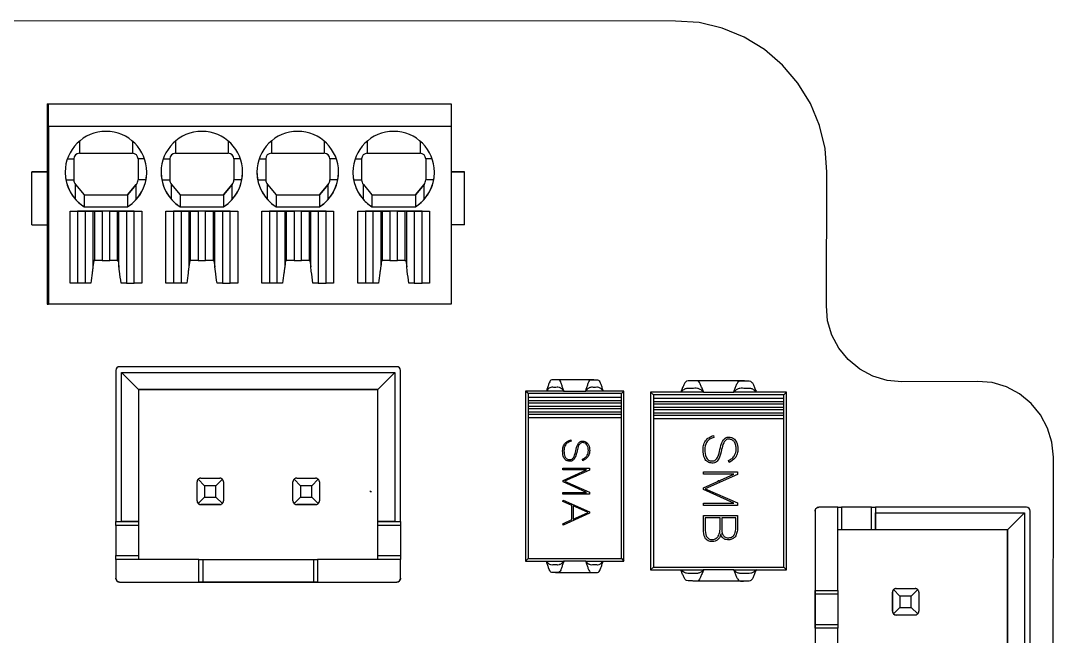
# Model space of a CAD drawing. Header units: millimetres. Extents: x 0 to 841, y 0 to 2287.
# Drawn here: x 331.6 to 386.3, y 329.7 to 362.3 of the extents above; entities that cross this region are included whole.
import ezdxf

# ---------------------------------------------------------------- set-up
doc = ezdxf.new("R2010")
doc.units = ezdxf.units.MM
doc.header["$PDSIZE"] = -1

msp = doc.modelspace()

# ---------------------------------------------------------------- linework, layer by layer
at = {"color": 7, "linetype": 'Continuous', "lineweight": 25}
for p, q in [((366.296, 362.29), (325.716, 362.314)), ((367.551, 362.216), (366.296, 362.29)), ((368.776, 361.922), (367.551, 362.216)), ((369.939, 361.44), (368.776, 361.922)), ((371.013, 360.782), (369.939, 361.44)), ((371.97, 359.964), (371.013, 360.782)), ((372.788, 359.007), (371.97, 359.964)), ((373.446, 357.933), (372.788, 359.007)), ((333.014, 357.91), (333.096, 357.91)), ((333.014, 357.91), (333.014, 354.31)), ((333.014, 357.91), (333.096, 357.91)), ((333.014, 357.91), (333.014, 357.91)), ((333.096, 356.71), (333.096, 357.91)), ((333.096, 357.91), (354.416, 357.91)), ((333.096, 357.91), (354.416, 357.91)), ((354.416, 357.91), (354.416, 356.71)), ((373.928, 356.769), (373.446, 357.933)), ((354.416, 356.71), (333.096, 356.71)), ((333.096, 356.71), (333.096, 347.31)), ((354.416, 356.71), (354.416, 347.31)), ((374.222, 355.545), (373.928, 356.769)), ((334.736, 355.942), (334.736, 355.297)), ((337.536, 355.942), (337.536, 355.297)), ((339.816, 355.942), (339.816, 355.297)), ((342.616, 355.942), (342.616, 355.297)), ((344.896, 355.942), (344.896, 355.297)), ((347.696, 355.942), (347.696, 355.297)), ((349.976, 355.942), (349.976, 355.297)), ((352.776, 355.942), (352.776, 355.297)), ((374.321, 354.29), (374.222, 355.545)), ((334.092, 354.997), (334.436, 354.997)), ((334.436, 354.997), (334.436, 353.898)), ((334.736, 355.297), (337.536, 355.297)), ((338.179, 354.997), (337.836, 354.997)), ((337.836, 354.997), (337.836, 353.898)), ((339.172, 354.997), (339.516, 354.997)), ((339.516, 354.997), (339.516, 353.898)), ((339.816, 355.297), (342.616, 355.297)), ((343.259, 354.997), (342.916, 354.997)), ((342.916, 354.997), (342.916, 353.898)), ((344.252, 354.997), (344.596, 354.997)), ((344.596, 354.997), (344.596, 353.898)), ((344.896, 355.297), (347.696, 355.297)), ((348.339, 354.997), (347.996, 354.997)), ((347.996, 354.997), (347.996, 353.898)), ((349.332, 354.997), (349.676, 354.997)), ((349.676, 354.997), (349.676, 353.898)), ((349.976, 355.297), (352.776, 355.297)), ((353.419, 354.997), (353.076, 354.997)), ((353.076, 354.997), (353.076, 353.898)), ((332.214, 351.51), (332.214, 354.31)), ((332.214, 354.31), (333.014, 354.31)), ((332.214, 354.31), (332.214, 354.31)), ((333.014, 354.31), (332.214, 354.31)), ((333.014, 354.31), (333.014, 351.51)), ((334.013, 353.898), (334.436, 353.898)), ((338.259, 353.898), (337.836, 353.898)), ((339.093, 353.898), (339.516, 353.898)), ((343.339, 353.898), (342.916, 353.898)), ((344.173, 353.898), (344.596, 353.898)), ((348.419, 353.898), (347.996, 353.898)), ((349.253, 353.898), (349.676, 353.898)), ((353.499, 353.898), (353.076, 353.898)), ((355.134, 354.31), (354.416, 354.31)), ((354.416, 354.31), (355.134, 354.31)), ((355.134, 351.51), (355.134, 354.31)), ((355.134, 354.31), (355.134, 354.31)), ((374.296, 347.218), (374.321, 354.29)), ((334.529, 352.853), (334.529, 353.641)), ((334.529, 353.641), (334.986, 353.097)), ((334.529, 353.641), (334.986, 353.097)), ((337.742, 353.641), (337.286, 353.097)), ((337.286, 353.097), (337.742, 353.641)), ((337.742, 352.853), (337.742, 353.641)), ((339.609, 352.853), (339.609, 353.641)), ((339.609, 353.641), (340.066, 353.097)), ((339.609, 353.641), (340.066, 353.097)), ((342.822, 353.641), (342.366, 353.097)), ((342.366, 353.097), (342.822, 353.641)), ((342.822, 352.853), (342.822, 353.641)), ((344.689, 352.853), (344.689, 353.641)), ((344.689, 353.641), (345.146, 353.097)), ((344.689, 353.641), (345.146, 353.097)), ((347.902, 353.641), (347.446, 353.097)), ((347.446, 353.097), (347.902, 353.641)), ((347.902, 352.853), (347.902, 353.641)), ((349.769, 352.853), (349.769, 353.641)), ((349.769, 353.641), (350.226, 353.097)), ((349.769, 353.641), (350.226, 353.097)), ((352.982, 353.641), (352.526, 353.097)), ((352.526, 353.097), (352.982, 353.641)), ((352.982, 352.853), (352.982, 353.641)), ((334.986, 353.097), (334.986, 353.095)), ((334.986, 353.097), (337.286, 353.097)), ((334.986, 353.097), (337.286, 353.097)), ((334.986, 353.095), (334.986, 353.095)), ((334.986, 353.094), (334.986, 353.095)), ((334.986, 353.095), (337.286, 353.095)), ((334.986, 353.095), (337.286, 353.095)), ((334.986, 353.094), (334.986, 352.469)), ((334.986, 353.094), (337.286, 353.094)), ((337.286, 353.097), (337.286, 353.095)), ((337.286, 353.095), (337.286, 353.095)), ((337.286, 353.094), (337.286, 353.095)), ((337.286, 353.094), (337.286, 352.469)), ((340.066, 353.097), (340.066, 353.095)), ((340.066, 353.097), (342.366, 353.097)), ((340.066, 353.097), (342.366, 353.097)), ((340.066, 353.095), (340.066, 353.095)), ((340.066, 353.094), (340.066, 353.095)), ((340.066, 353.095), (342.366, 353.095)), ((340.066, 353.095), (342.366, 353.095)), ((340.066, 353.094), (340.066, 352.469)), ((340.066, 353.094), (342.366, 353.094)), ((342.366, 353.097), (342.366, 353.095)), ((342.366, 353.095), (342.366, 353.095)), ((342.366, 353.094), (342.366, 353.095)), ((342.366, 353.094), (342.366, 352.469)), ((345.146, 353.097), (345.146, 353.095)), ((345.146, 353.097), (347.446, 353.097)), ((345.146, 353.097), (347.446, 353.097)), ((345.146, 353.095), (345.146, 353.095)), ((345.146, 353.094), (345.146, 353.095)), ((345.146, 353.095), (347.446, 353.095)), ((345.146, 353.095), (347.446, 353.095)), ((345.146, 353.094), (345.146, 352.469)), ((345.146, 353.094), (347.446, 353.094)), ((347.446, 353.097), (347.446, 353.095)), ((347.446, 353.095), (347.446, 353.095)), ((347.446, 353.094), (347.446, 353.095)), ((347.446, 353.094), (347.446, 352.469)), ((350.226, 353.097), (350.226, 353.095)), ((350.226, 353.097), (352.526, 353.097)), ((350.226, 353.097), (352.526, 353.097)), ((350.226, 353.095), (350.226, 353.095)), ((350.226, 353.094), (350.226, 353.095)), ((350.226, 353.094), (350.226, 353.095)), ((350.226, 353.094), (350.226, 352.469)), ((352.526, 353.097), (352.526, 352.469)), ((334.986, 352.469), (337.286, 352.469)), ((334.986, 352.469), (334.986, 352.469)), ((334.986, 352.469), (337.286, 352.469)), ((337.286, 352.469), (337.286, 352.469)), ((340.066, 352.469), (342.366, 352.469)), ((340.066, 352.469), (340.066, 352.469)), ((340.066, 352.469), (342.366, 352.469)), ((342.366, 352.469), (342.366, 352.469)), ((345.146, 352.469), (347.446, 352.469)), ((345.146, 352.469), (345.146, 352.469)), ((345.146, 352.469), (347.446, 352.469)), ((347.446, 352.469), (347.446, 352.469)), ((350.226, 352.469), (352.526, 352.469)), ((350.226, 352.469), (350.226, 352.469)), ((350.226, 352.469), (352.526, 352.469)), ((352.526, 352.469), (352.526, 352.469)), ((334.236, 352.226), (334.636, 352.226)), ((334.236, 352.226), (334.236, 352.226)), ((334.236, 352.226), (335.036, 352.226)), ((334.236, 348.426), (334.236, 352.226)), ((334.636, 352.226), (334.636, 348.426)), ((335.049, 352.226), (334.636, 352.226)), ((335.036, 352.226), (335.036, 352.226)), ((337.236, 352.226), (335.036, 352.226)), ((335.049, 348.426), (335.049, 352.226)), ((335.049, 352.226), (335.447, 352.226)), ((335.447, 352.226), (335.447, 349.284)), ((335.447, 352.226), (335.54, 352.226)), ((335.54, 352.226), (335.938, 352.226)), ((335.54, 349.626), (335.54, 352.226)), ((336.334, 352.226), (335.938, 352.226)), ((335.938, 352.226), (335.938, 349.626)), ((336.334, 352.226), (336.731, 352.226)), ((336.334, 349.626), (336.334, 352.226)), ((336.824, 352.226), (336.731, 352.226)), ((336.731, 352.226), (336.731, 349.626)), ((336.824, 352.226), (337.222, 352.226)), ((336.824, 349.284), (336.824, 352.226)), ((337.636, 352.226), (337.222, 352.226)), ((337.222, 352.226), (337.222, 348.426)), ((337.236, 352.226), (338.036, 352.226)), ((337.236, 352.226), (337.236, 352.226)), ((337.636, 352.226), (338.036, 352.226)), ((337.636, 348.426), (337.636, 352.226)), ((338.036, 352.226), (338.036, 352.226)), ((338.036, 352.226), (338.036, 348.426)), ((339.316, 348.426), (339.316, 352.226)), ((339.316, 352.226), (339.716, 352.226)), ((339.316, 352.226), (339.316, 352.226)), ((339.316, 352.226), (340.116, 352.226)), ((339.716, 352.226), (339.716, 348.426)), ((340.129, 352.226), (339.716, 352.226)), ((340.116, 352.226), (340.116, 352.226)), ((342.316, 352.226), (340.116, 352.226)), ((340.129, 348.426), (340.129, 352.226)), ((340.129, 352.226), (340.527, 352.226)), ((340.527, 352.226), (340.527, 349.284)), ((340.527, 352.226), (340.62, 352.226)), ((340.62, 352.226), (341.018, 352.226)), ((340.62, 349.626), (340.62, 352.226)), ((341.414, 352.226), (341.018, 352.226)), ((341.018, 352.226), (341.018, 349.626)), ((341.414, 352.226), (341.811, 352.226)), ((341.414, 349.626), (341.414, 352.226)), ((341.904, 352.226), (341.811, 352.226)), ((341.811, 352.226), (341.811, 349.626)), ((341.904, 349.284), (341.904, 352.226)), ((341.904, 352.226), (342.302, 352.226)), ((342.302, 352.226), (342.302, 348.426)), ((342.716, 352.226), (342.302, 352.226)), ((342.316, 352.226), (343.116, 352.226)), ((342.316, 352.226), (342.316, 352.226)), ((342.716, 352.226), (343.116, 352.226)), ((342.716, 348.426), (342.716, 352.226)), ((343.116, 352.226), (343.116, 352.226)), ((343.116, 352.226), (343.116, 348.426)), ((344.396, 352.226), (344.796, 352.226)), ((344.396, 352.226), (344.396, 352.226)), ((344.396, 352.226), (345.196, 352.226)), ((344.396, 348.426), (344.396, 352.226)), ((344.796, 352.226), (344.796, 348.426)), ((345.209, 352.226), (344.796, 352.226)), ((345.196, 352.226), (345.196, 352.226)), ((347.396, 352.226), (345.196, 352.226)), ((345.209, 348.426), (345.209, 352.226)), ((345.209, 352.226), (345.607, 352.226)), ((345.607, 352.226), (345.7, 352.226)), ((345.607, 352.226), (345.607, 349.284)), ((345.7, 352.226), (346.098, 352.226)), ((345.7, 349.626), (345.7, 352.226)), ((346.494, 352.226), (346.098, 352.226)), ((346.098, 352.226), (346.098, 349.626)), ((346.494, 352.226), (346.891, 352.226)), ((346.494, 349.626), (346.494, 352.226)), ((346.984, 352.226), (346.891, 352.226)), ((346.891, 352.226), (346.891, 349.626)), ((346.984, 352.226), (347.382, 352.226)), ((346.984, 349.284), (346.984, 352.226)), ((347.796, 352.226), (347.382, 352.226)), ((347.382, 352.226), (347.382, 348.426)), ((347.396, 352.226), (348.196, 352.226)), ((347.396, 352.226), (347.396, 352.226)), ((347.796, 352.226), (348.196, 352.226)), ((347.796, 348.426), (347.796, 352.226)), ((348.196, 352.226), (348.196, 352.226)), ((348.196, 352.226), (348.196, 348.426)), ((349.476, 352.226), (349.876, 352.226)), ((349.476, 352.226), (349.476, 352.226)), ((349.476, 352.226), (350.276, 352.226)), ((349.476, 348.426), (349.476, 352.226)), ((350.289, 352.226), (349.876, 352.226)), ((349.876, 352.226), (349.876, 348.426)), ((350.276, 352.226), (350.276, 352.226)), ((352.476, 352.226), (350.276, 352.226)), ((350.289, 352.226), (350.687, 352.226)), ((350.289, 348.426), (350.289, 352.226)), ((350.687, 352.226), (350.78, 352.226)), ((350.687, 352.226), (350.687, 349.284)), ((350.78, 352.226), (351.178, 352.226)), ((350.78, 349.626), (350.78, 352.226)), ((351.574, 352.226), (351.178, 352.226)), ((351.178, 352.226), (351.178, 349.626)), ((351.574, 352.226), (351.971, 352.226)), ((351.574, 349.626), (351.574, 352.226)), ((352.064, 352.226), (351.971, 352.226)), ((351.971, 352.226), (351.971, 349.626)), ((352.064, 352.226), (352.462, 352.226)), ((352.064, 349.284), (352.064, 352.226)), ((352.876, 352.226), (352.462, 352.226)), ((352.462, 352.226), (352.462, 348.426)), ((352.476, 352.226), (353.276, 352.226)), ((352.476, 352.226), (352.476, 352.226)), ((352.876, 352.226), (353.276, 352.226)), ((352.876, 348.426), (352.876, 352.226)), ((353.276, 352.226), (353.276, 352.226)), ((353.276, 352.226), (353.276, 348.426)), ((332.214, 351.51), (333.014, 351.51)), ((333.014, 351.51), (333.014, 347.31)), ((334.236, 351.526), (334.236, 351.526)), ((338.036, 351.526), (338.036, 351.526)), ((339.316, 351.526), (339.316, 351.526)), ((343.116, 351.526), (343.116, 351.526)), ((344.396, 351.526), (344.396, 351.526)), ((348.196, 351.526), (348.196, 351.526)), ((349.476, 351.526), (349.476, 351.526)), ((353.276, 351.526), (353.276, 351.526)), ((355.134, 351.51), (354.416, 351.51)), ((335.493, 349.626), (335.447, 349.284)), ((335.54, 349.626), (335.493, 349.626)), ((335.938, 349.626), (335.54, 349.626)), ((335.938, 349.626), (336.334, 349.626)), ((336.731, 349.626), (336.334, 349.626)), ((336.731, 349.626), (336.779, 349.626)), ((336.779, 349.626), (336.824, 349.284)), ((340.573, 349.626), (340.527, 349.284)), ((340.62, 349.626), (340.573, 349.626)), ((341.018, 349.626), (340.62, 349.626)), ((341.018, 349.626), (341.414, 349.626)), ((341.811, 349.626), (341.414, 349.626)), ((341.811, 349.626), (341.859, 349.626)), ((341.859, 349.626), (341.904, 349.284)), ((345.653, 349.626), (345.607, 349.284)), ((345.7, 349.626), (345.653, 349.626)), ((346.098, 349.626), (345.7, 349.626)), ((346.098, 349.626), (346.494, 349.626)), ((346.891, 349.626), (346.494, 349.626)), ((346.891, 349.626), (346.939, 349.626)), ((346.939, 349.626), (346.984, 349.284)), ((350.733, 349.626), (350.687, 349.284)), ((350.78, 349.626), (350.733, 349.626)), ((351.178, 349.626), (350.78, 349.626)), ((351.178, 349.626), (351.574, 349.626)), ((351.971, 349.626), (351.574, 349.626)), ((351.971, 349.626), (352.019, 349.626)), ((352.019, 349.626), (352.064, 349.284)), ((334.636, 348.426), (334.236, 348.426)), ((335.049, 348.426), (334.636, 348.426)), ((335.333, 348.426), (335.049, 348.426)), ((337.222, 348.426), (336.939, 348.426)), ((337.222, 348.426), (337.636, 348.426)), ((338.036, 348.426), (337.636, 348.426)), ((339.716, 348.426), (339.316, 348.426)), ((340.129, 348.426), (339.716, 348.426)), ((340.413, 348.426), (340.129, 348.426)), ((342.302, 348.426), (342.019, 348.426)), ((342.302, 348.426), (342.716, 348.426)), ((343.116, 348.426), (342.716, 348.426)), ((344.796, 348.426), (344.396, 348.426)), ((345.209, 348.426), (344.796, 348.426)), ((345.493, 348.426), (345.209, 348.426)), ((347.382, 348.426), (347.099, 348.426)), ((347.382, 348.426), (347.796, 348.426)), ((348.196, 348.426), (347.796, 348.426)), ((349.876, 348.426), (349.476, 348.426)), ((350.289, 348.426), (349.876, 348.426)), ((350.573, 348.426), (350.289, 348.426)), ((352.462, 348.426), (352.179, 348.426)), ((352.462, 348.426), (352.876, 348.426)), ((353.276, 348.426), (352.876, 348.426)), ((333.014, 347.31), (333.096, 347.31)), ((354.416, 347.31), (333.096, 347.31)), ((374.354, 346.434), (374.296, 347.218)), ((374.583, 345.68), (374.354, 346.434)), ((374.954, 344.985), (374.583, 345.68)), ((375.454, 344.376), (374.954, 344.985)), ((376.063, 343.876), (375.454, 344.376)), ((336.662, 343.804), (336.662, 335.804)), ((351.542, 344.004), (336.862, 344.004)), ((336.962, 335.804), (336.962, 343.704)), ((337.862, 342.804), (336.962, 343.704)), ((336.962, 343.704), (351.442, 343.704)), ((350.542, 342.804), (351.442, 343.704)), ((351.442, 343.704), (351.442, 335.804)), ((351.742, 335.804), (351.742, 343.804)), ((376.758, 343.504), (376.063, 343.876)), ((377.512, 343.276), (376.758, 343.504)), ((361.982, 343.308), (359.949, 343.308)), ((369.952, 343.252), (367.22, 343.252)), ((378.296, 343.198), (377.512, 343.276)), ((382.296, 343.218), (378.296, 343.198)), ((383.08, 343.16), (382.296, 343.218)), ((383.834, 342.931), (383.08, 343.16)), ((337.862, 342.804), (337.862, 335.804)), ((350.542, 342.804), (337.862, 342.804)), ((337.862, 342.804), (350.542, 342.804)), ((350.542, 335.804), (350.542, 342.804)), ((358.498, 342.579), (358.366, 342.712)), ((358.366, 342.712), (358.366, 333.712)), ((360.368, 342.712), (358.366, 342.712)), ((358.498, 342.579), (358.498, 342.379)), ((363.434, 342.579), (358.498, 342.579)), ((360.396, 342.691), (360.368, 342.712)), ((361.535, 342.691), (360.396, 342.691)), ((363.566, 342.712), (361.564, 342.712)), ((363.434, 342.579), (363.566, 342.712)), ((363.434, 342.379), (363.434, 342.579)), ((363.566, 333.712), (363.566, 342.712)), ((365.13, 342.513), (364.986, 342.658)), ((367.766, 342.658), (364.986, 342.658)), ((364.986, 342.658), (364.986, 333.258)), ((372.041, 342.513), (365.13, 342.513)), ((365.13, 342.513), (365.13, 342.313)), ((367.802, 342.637), (367.766, 342.658)), ((369.37, 342.637), (367.802, 342.637)), ((372.186, 342.658), (369.406, 342.658)), ((372.041, 342.513), (372.186, 342.658)), ((372.041, 342.313), (372.041, 342.513)), ((372.186, 333.258), (372.186, 342.658)), ((384.529, 342.56), (383.834, 342.931)), ((385.138, 342.06), (384.529, 342.56)), ((358.498, 342.379), (358.498, 342.219)), ((363.434, 342.379), (358.498, 342.379)), ((358.498, 342.219), (358.498, 342.079)), ((358.498, 342.219), (363.434, 342.219)), ((363.434, 342.079), (358.498, 342.079)), ((358.498, 342.079), (358.498, 341.919)), ((358.498, 341.919), (358.498, 341.779)), ((358.498, 341.919), (363.434, 341.919)), ((363.434, 342.219), (363.434, 342.379)), ((363.434, 342.079), (363.434, 342.219)), ((363.434, 341.919), (363.434, 342.079)), ((363.434, 341.779), (363.434, 341.919)), ((365.13, 342.313), (365.13, 342.153)), ((372.041, 342.313), (365.13, 342.313)), ((365.13, 342.153), (365.13, 342.013)), ((365.13, 342.153), (372.041, 342.153)), ((372.041, 342.013), (365.13, 342.013)), ((365.13, 342.013), (365.13, 341.853)), ((372.041, 342.153), (372.041, 342.313)), ((372.041, 342.013), (372.041, 342.153)), ((372.041, 341.853), (372.041, 342.013)), ((385.638, 341.451), (385.138, 342.06)), ((358.498, 341.779), (358.498, 341.619)), ((363.434, 341.779), (358.498, 341.779)), ((358.498, 341.619), (358.498, 341.479)), ((358.498, 341.619), (363.434, 341.619)), ((358.498, 341.479), (358.498, 341.319)), ((363.434, 341.479), (358.498, 341.479)), ((358.498, 341.319), (358.498, 333.844)), ((358.498, 341.319), (363.434, 341.319)), ((363.434, 341.619), (363.434, 341.779)), ((363.434, 341.479), (363.434, 341.619)), ((363.434, 341.319), (363.434, 341.479)), ((363.434, 333.844), (363.434, 341.319)), ((365.13, 341.853), (365.13, 341.713)), ((365.13, 341.853), (372.041, 341.853)), ((365.13, 341.713), (365.13, 341.553)), ((372.041, 341.713), (365.13, 341.713)), ((365.13, 341.553), (365.13, 341.413)), ((365.13, 341.553), (372.041, 341.553)), ((372.041, 341.413), (365.13, 341.413)), ((365.13, 341.413), (365.13, 341.253)), ((372.041, 341.713), (372.041, 341.853)), ((372.041, 341.553), (372.041, 341.713)), ((372.041, 341.413), (372.041, 341.553)), ((372.041, 341.253), (372.041, 341.413)), ((386.009, 340.756), (385.638, 341.451)), ((365.13, 341.253), (365.13, 333.402)), ((365.13, 341.253), (372.041, 341.253)), ((372.041, 333.402), (372.041, 341.253)), ((368.321, 340.354), (368.336, 340.261)), ((386.238, 340.002), (386.009, 340.756)), ((360.758, 340.127), (360.77, 340.054)), ((386.315, 339.218), (386.238, 340.002)), ((386.296, 294.213), (386.315, 339.218)), ((360.339, 338.633), (361.747, 338.633)), ((360.339, 338.547), (360.339, 338.633)), ((361.398, 339.027), (361.373, 339.106)), ((361.747, 338.633), (361.747, 338.526)), ((369.144, 338.94), (369.112, 339.041)), ((341.02, 338.045), (341.362, 337.704)), ((341.162, 338.104), (342.162, 338.104)), ((341.962, 337.704), (342.303, 338.045)), ((346.1, 338.045), (346.442, 337.704)), ((346.242, 338.104), (347.242, 338.104)), ((347.042, 337.704), (347.383, 338.045)), ((361.593, 338.547), (360.339, 338.547)), ((360.346, 337.983), (361.593, 338.547)), ((361.747, 338.526), (360.415, 337.943)), ((367.782, 338.434), (369.593, 338.434)), ((367.782, 338.322), (367.782, 338.434)), ((369.395, 338.322), (367.782, 338.322)), ((367.791, 337.598), (369.395, 338.322)), ((369.593, 338.296), (367.881, 337.546)), ((369.593, 338.434), (369.593, 338.296)), ((340.962, 336.904), (340.962, 337.904)), ((341.362, 337.704), (341.362, 337.104)), ((341.962, 337.704), (341.362, 337.704)), ((341.962, 337.104), (341.962, 337.704)), ((342.362, 337.904), (342.362, 336.904)), ((346.042, 336.904), (346.042, 337.904)), ((346.442, 337.704), (346.442, 337.104)), ((347.042, 337.704), (346.442, 337.704)), ((347.042, 337.104), (347.042, 337.704)), ((347.442, 337.904), (347.442, 336.904)), ((360.346, 337.91), (360.346, 337.983)), ((361.597, 337.344), (360.346, 337.91)), ((360.415, 337.943), (361.747, 337.367)), ((367.791, 337.504), (367.791, 337.598)), ((369.4, 336.776), (367.791, 337.504)), ((367.881, 337.546), (369.593, 336.805)), ((341.02, 336.762), (341.362, 337.104)), ((341.362, 337.104), (341.962, 337.104)), ((341.962, 337.104), (342.303, 336.762)), ((346.1, 336.762), (346.442, 337.104)), ((346.442, 337.104), (347.042, 337.104)), ((347.042, 337.104), (347.383, 336.762)), ((360.332, 336.873), (360.354, 336.948)), ((360.339, 337.344), (361.597, 337.344)), ((360.339, 337.258), (360.339, 337.344)), ((361.747, 337.258), (360.339, 337.258)), ((360.354, 336.948), (361.754, 336.318)), ((361.747, 337.367), (361.747, 337.258)), ((342.162, 336.704), (341.162, 336.704)), ((341.162, 336.704), (341.162, 336.704)), ((341.162, 336.704), (342.162, 336.704)), ((342.162, 336.704), (342.162, 336.704)), ((347.242, 336.704), (346.242, 336.704)), ((346.242, 336.704), (346.242, 336.704)), ((346.242, 336.704), (347.242, 336.704)), ((347.242, 336.704), (347.242, 336.704)), ((360.806, 336.656), (360.332, 336.873)), ((360.806, 335.915), (360.806, 336.656)), ((360.876, 336.634), (360.876, 335.935)), ((361.677, 336.286), (360.876, 336.634)), ((367.782, 336.776), (369.4, 336.776)), ((367.782, 336.665), (367.782, 336.776)), ((369.593, 336.665), (367.782, 336.665)), ((369.593, 336.805), (369.593, 336.665)), ((374.892, 336.562), (373.892, 336.562)), ((374.892, 332.162), (374.892, 336.562)), ((374.892, 335.362), (374.892, 336.562)), ((374.892, 336.562), (375.092, 336.562)), ((375.092, 336.562), (375.092, 335.362)), ((376.692, 336.562), (375.092, 336.562)), ((376.692, 335.362), (376.692, 336.562)), ((376.692, 336.562), (376.892, 336.562)), ((376.892, 336.562), (376.892, 336.262)), ((376.892, 336.562), (376.892, 335.362)), ((376.892, 336.562), (376.892, 336.562)), ((384.892, 336.562), (376.892, 336.562)), ((360.332, 335.691), (360.806, 335.915)), ((361.754, 336.252), (360.358, 335.621)), ((360.876, 335.935), (361.677, 336.286)), ((361.754, 336.318), (361.754, 336.252)), ((367.782, 336.121), (369.593, 336.121)), ((367.782, 335.407), (367.782, 336.121)), ((367.872, 336.009), (367.872, 335.428)), ((368.666, 336.009), (367.872, 336.009)), ((368.666, 335.407), (368.666, 336.009)), ((368.755, 336.009), (368.755, 335.471)), ((369.503, 336.009), (368.755, 336.009)), ((369.503, 335.461), (369.503, 336.009)), ((369.593, 336.121), (369.593, 335.466)), ((373.692, 336.362), (373.692, 332.162)), ((373.692, 336.362), (373.692, 333.262)), ((373.692, 336.362), (373.692, 336.362)), ((376.892, 336.262), (384.792, 336.262)), ((376.892, 335.362), (376.892, 336.262)), ((383.892, 335.362), (384.792, 336.262)), ((384.792, 336.262), (384.792, 306.542)), ((385.092, 306.442), (385.092, 336.362)), ((336.662, 335.804), (336.962, 335.804)), ((336.662, 335.804), (337.862, 335.804)), ((336.662, 335.804), (336.662, 335.804)), ((336.662, 335.604), (336.662, 335.804)), ((337.862, 335.604), (336.662, 335.604)), ((336.662, 335.604), (336.662, 334.004)), ((337.862, 335.804), (336.962, 335.804)), ((337.862, 335.804), (337.862, 335.804)), ((337.862, 335.804), (337.862, 335.604)), ((337.862, 335.604), (337.862, 334.004)), ((351.442, 335.804), (350.542, 335.804)), ((350.542, 335.804), (351.742, 335.804)), ((350.542, 335.804), (350.542, 335.804)), ((350.542, 335.604), (350.542, 335.804)), ((351.742, 335.604), (350.542, 335.604)), ((350.542, 334.004), (350.542, 335.604)), ((351.442, 335.804), (351.742, 335.804)), ((351.742, 335.804), (351.742, 335.804)), ((351.742, 335.804), (351.742, 335.604)), ((351.742, 335.604), (351.742, 334.004)), ((360.358, 335.621), (360.332, 335.691)), ((375.092, 335.362), (374.892, 335.362)), ((376.692, 335.362), (375.092, 335.362)), ((376.892, 335.362), (376.692, 335.362)), ((383.892, 335.362), (376.892, 335.362)), ((376.892, 335.362), (376.892, 335.362)), ((383.892, 307.442), (383.892, 335.362)), ((383.892, 335.362), (383.892, 307.442)), ((336.662, 334.004), (337.862, 334.004)), ((336.662, 333.804), (336.662, 334.004)), ((341.062, 333.804), (336.662, 333.804)), ((336.662, 333.804), (336.662, 332.804)), ((337.862, 333.804), (336.662, 333.804)), ((337.862, 334.004), (337.862, 333.804)), ((341.062, 332.604), (341.062, 333.804)), ((341.062, 333.804), (341.262, 333.804)), ((341.262, 333.804), (341.262, 332.604)), ((341.262, 333.804), (347.142, 333.804)), ((347.142, 332.604), (347.142, 333.804)), ((347.142, 333.804), (347.342, 333.804)), ((347.342, 333.804), (347.342, 332.604)), ((351.742, 333.804), (347.342, 333.804)), ((350.542, 334.004), (351.742, 334.004)), ((350.542, 333.804), (350.542, 334.004)), ((351.742, 333.804), (350.542, 333.804)), ((351.742, 334.004), (351.742, 333.804)), ((351.742, 332.804), (351.742, 333.804)), ((358.498, 333.844), (358.366, 333.712)), ((358.366, 333.712), (360.368, 333.712)), ((358.498, 333.844), (363.434, 333.844)), ((360.396, 333.732), (361.535, 333.732)), ((361.535, 333.732), (361.564, 333.712)), ((361.564, 333.712), (363.566, 333.712)), ((363.434, 333.844), (363.566, 333.712)), ((359.949, 333.115), (361.982, 333.115)), ((365.13, 333.402), (364.986, 333.258)), ((364.986, 333.258), (367.766, 333.258)), ((365.13, 333.402), (372.041, 333.402)), ((367.802, 333.278), (369.37, 333.278)), ((369.37, 333.278), (369.406, 333.258)), ((369.406, 333.258), (372.186, 333.258)), ((372.041, 333.402), (372.186, 333.258)), ((373.692, 333.262), (373.692, 329.862)), ((373.692, 333.262), (373.692, 333.262)), ((336.862, 332.604), (341.062, 332.604)), ((336.862, 332.604), (339.962, 332.604)), ((336.862, 332.604), (336.862, 332.604)), ((339.962, 332.604), (343.362, 332.604)), ((339.962, 332.604), (339.962, 332.604)), ((341.062, 332.604), (341.062, 332.604)), ((341.262, 332.604), (341.062, 332.604)), ((347.142, 332.604), (341.262, 332.604)), ((343.362, 332.604), (345.042, 332.604)), ((343.362, 332.604), (343.362, 332.604)), ((345.042, 332.604), (348.442, 332.604)), ((345.042, 332.604), (345.042, 332.604)), ((347.342, 332.604), (347.142, 332.604)), ((347.342, 332.604), (347.342, 332.604)), ((347.342, 332.604), (351.542, 332.604)), ((348.442, 332.604), (351.542, 332.604)), ((348.442, 332.604), (348.442, 332.604)), ((351.542, 332.604), (351.542, 332.604)), ((367.22, 332.663), (369.952, 332.663)), ((373.692, 332.162), (374.892, 332.162)), ((373.692, 332.162), (373.692, 332.162)), ((373.692, 331.962), (373.692, 332.162)), ((374.892, 332.162), (374.892, 331.962)), ((377.792, 331.062), (377.792, 332.062)), ((377.792, 332.062), (377.792, 332.062)), ((377.792, 332.062), (377.792, 331.062)), ((377.851, 332.203), (378.192, 331.862)), ((377.992, 332.262), (378.992, 332.262)), ((379.133, 332.203), (378.792, 331.862)), ((379.192, 332.062), (379.192, 331.062)), ((373.692, 330.362), (373.692, 331.962)), ((374.892, 331.962), (373.692, 331.962)), ((374.892, 331.962), (374.892, 330.362)), ((378.192, 331.862), (378.192, 331.262)), ((378.792, 331.862), (378.192, 331.862)), ((378.792, 331.262), (378.792, 331.862)), ((377.792, 331.062), (377.792, 331.062)), ((378.192, 331.262), (377.851, 330.92)), ((378.192, 331.262), (378.792, 331.262)), ((378.792, 331.262), (379.133, 330.92)), ((378.992, 330.862), (377.992, 330.862)), ((373.692, 330.162), (373.692, 330.362)), ((373.692, 330.362), (374.892, 330.362)), ((373.692, 330.162), (373.692, 312.642)), ((374.892, 330.162), (373.692, 330.162)), ((373.692, 330.162), (373.692, 330.162)), ((373.692, 329.862), (373.692, 328.182)), ((373.692, 329.862), (373.692, 329.862)), ((374.892, 330.362), (374.892, 330.162)), ((374.892, 312.642), (374.892, 330.162))]:
    msp.add_line(p, q, dxfattribs=at)
at = {"color": 7, "linetype": 'Continuous'}
for p, q in [((360.966, 338.212), (360.966, 338.182)), ((360.966, 338.212), (361.025, 338.212)), ((360.966, 338.212), (360.966, 338.182)), ((360.966, 338.212), (361.025, 338.212)), ((360.975, 338.208), (360.975, 338.237)), ((360.975, 338.208), (361.035, 338.208)), ((368.586, 337.966), (368.586, 337.996)), ((368.586, 337.966), (368.645, 337.966)), ((368.586, 337.958), (368.586, 337.928)), ((368.586, 337.958), (368.645, 337.958)), ((368.586, 337.958), (368.586, 337.928)), ((368.586, 337.958), (368.645, 337.958)), ((350.144, 337.404), (350.144, 337.433)), ((350.144, 337.404), (350.204, 337.404))]:
    msp.add_line(p, q, dxfattribs=at)
at = {"color": 7, "linetype": 'Continuous', "lineweight": 25}
for centre, radius, start, end in [((336.136, 354.297), 2.16, 0, 180), ((341.216, 354.297), 2.16, 0, 180), ((346.296, 354.297), 2.16, 0, 180), ((351.376, 354.297), 2.16, 0, 180), ((334.736, 354.997), 0.3, 90, 180), ((337.536, 354.997), 0.3, 0, 90), ((339.816, 354.997), 0.3, 90, 180), ((342.616, 354.997), 0.3, 0, 90), ((344.896, 354.997), 0.3, 90, 180), ((347.696, 354.997), 0.3, 0, 90), ((349.976, 354.997), 0.3, 90, 180), ((352.776, 354.997), 0.3, 0, 90), ((336.136, 354.297), 2.16, 180, 237.8318), ((336.136, 354.297), 2.16, 180, 190.6435), ((336.136, 354.297), 2.16, 190.6435, 221.9514), ((334.836, 353.898), 0.4, 180, 220), ((334.836, 353.898), 0.4, 180, 220), ((336.136, 354.297), 2.16, 302.1682, 0), ((336.136, 354.297), 2.16, 318.0486, 349.3565), ((337.436, 353.898), 0.4, 320, 0), ((337.436, 353.898), 0.4, 320, 0), ((336.136, 354.297), 2.16, 349.3565, 0), ((341.216, 354.297), 2.16, 180, 237.8318), ((341.216, 354.297), 2.16, 180, 190.6435), ((341.216, 354.297), 2.16, 190.6435, 221.9514), ((339.916, 353.898), 0.4, 180, 220), ((339.916, 353.898), 0.4, 180, 220), ((341.216, 354.297), 2.16, 302.1682, 0), ((341.216, 354.297), 2.16, 318.0486, 349.3565), ((342.516, 353.898), 0.4, 320, 0), ((342.516, 353.898), 0.4, 320, 0), ((341.216, 354.297), 2.16, 349.3565, 0), ((346.296, 354.297), 2.16, 180, 237.8318), ((346.296, 354.297), 2.16, 180, 190.6435), ((346.296, 354.297), 2.16, 190.6435, 221.9514), ((344.996, 353.898), 0.4, 180, 220), ((344.996, 353.898), 0.4, 180, 220), ((346.296, 354.297), 2.16, 302.1682, 0), ((346.296, 354.297), 2.16, 318.0486, 349.3565), ((347.596, 353.898), 0.4, 320, 0), ((347.596, 353.898), 0.4, 320, 0), ((346.296, 354.297), 2.16, 349.3565, 0), ((351.376, 354.297), 2.16, 180, 237.8318), ((351.376, 354.297), 2.16, 180, 190.6435), ((351.376, 354.297), 2.16, 190.6435, 221.9514), ((350.076, 353.898), 0.4, 180, 220), ((350.076, 353.898), 0.4, 180, 220), ((351.376, 354.297), 2.16, 302.1682, 0), ((351.376, 354.297), 2.16, 318.0486, 349.3565), ((352.676, 353.898), 0.4, 320, 0), ((352.676, 353.898), 0.4, 320, 0), ((351.376, 354.297), 2.16, 349.3565, 0), ((336.136, 354.297), 2.16, 221.9514, 237.8318), ((336.136, 354.297), 2.16, 302.1682, 318.0486), ((341.216, 354.297), 2.16, 221.9514, 237.8318), ((341.216, 354.297), 2.16, 302.1682, 318.0486), ((346.296, 354.297), 2.16, 221.9514, 237.8318), ((346.296, 354.297), 2.16, 302.1682, 318.0486), ((351.376, 354.297), 2.16, 221.9514, 237.8318), ((351.376, 354.297), 2.16, 302.1682, 318.0486), ((336.862, 343.804), 0.2, 90, 180), ((351.542, 343.804), 0.2, 0, 90), ((341.162, 336.904), 0.2, 180, 270), ((342.162, 336.904), 0.2, 270, 0), ((346.242, 336.904), 0.2, 180, 270), ((347.242, 336.904), 0.2, 270, 0), ((373.892, 336.362), 0.2, 90, 180), ((384.892, 336.362), 0.2, 0, 90), ((336.862, 332.804), 0.2, 180, 270), ((351.542, 332.804), 0.2, 270, 0), ((377.992, 332.062), 0.2, 90, 180), ((377.992, 331.062), 0.2, 180, 270)]:
    msp.add_arc(centre, radius, start, end, dxfattribs=at)
for points, knots in [([(335.447, 349.284), (335.445, 349.268), (335.44, 349.229), (335.425, 349.116), (335.389, 348.849), (335.357, 348.603), (335.333, 348.426)], [0, 0, 0, 0, 0.071484, 0.174339, 0.403814, 1, 1, 1, 1]), ([(336.939, 348.426), (336.91, 348.64), (336.874, 348.91), (336.838, 349.182), (336.828, 349.256), (336.825, 349.275), (336.824, 349.284)], [0, 0, 0, 0, 0.7180828, 0.9070889, 0.9591377, 1, 1, 1, 1]), ([(340.527, 349.284), (340.525, 349.268), (340.52, 349.229), (340.505, 349.116), (340.469, 348.849), (340.437, 348.603), (340.413, 348.426)], [0, 0, 0, 0, 0.071484, 0.174339, 0.403814, 1, 1, 1, 1]), ([(342.019, 348.426), (341.99, 348.64), (341.954, 348.91), (341.918, 349.182), (341.908, 349.256), (341.905, 349.275), (341.904, 349.284)], [0, 0, 0, 0, 0.718083, 0.907089, 0.959138, 1, 1, 1, 1]), ([(345.607, 349.284), (345.605, 349.268), (345.6, 349.229), (345.585, 349.116), (345.549, 348.849), (345.517, 348.603), (345.493, 348.426)], [0, 0, 0, 0, 0.071484, 0.174339, 0.403814, 1, 1, 1, 1]), ([(347.099, 348.426), (347.07, 348.64), (347.034, 348.91), (346.998, 349.182), (346.988, 349.256), (346.985, 349.275), (346.984, 349.284)], [0, 0, 0, 0, 0.718083, 0.907089, 0.959138, 1, 1, 1, 1]), ([(350.687, 349.284), (350.685, 349.268), (350.68, 349.229), (350.665, 349.116), (350.629, 348.849), (350.597, 348.603), (350.573, 348.426)], [0, 0, 0, 0, 0.071484, 0.174339, 0.403814, 1, 1, 1, 1]), ([(352.179, 348.426), (352.15, 348.64), (352.114, 348.91), (352.078, 349.182), (352.068, 349.256), (352.065, 349.275), (352.064, 349.284)], [0, 0, 0, 0, 0.7180828, 0.9070889, 0.9591377, 1, 1, 1, 1]), ([(360.396, 342.691), (360.377, 342.747), (360.335, 342.866), (360.276, 343.048), (360.223, 343.205), (360.149, 343.313), (360.058, 343.315), (359.929, 343.304), (359.807, 343.314), (359.708, 343.314), (359.642, 343.214), (359.58, 343.077), (359.528, 342.901), (359.486, 342.772), (359.466, 342.712)], [0, 0, 0, 0, 0.061108, 0.130136, 0.206542, 0.279471, 0.400853, 0.500921, 0.602941, 0.719465, 0.790615, 0.860987, 0.934084, 1, 1, 1, 1]), ([(361.535, 342.691), (361.555, 342.747), (361.596, 342.866), (361.655, 343.048), (361.709, 343.205), (361.782, 343.313), (361.874, 343.315), (362.002, 343.304), (362.124, 343.314), (362.223, 343.314), (362.29, 343.214), (362.351, 343.077), (362.404, 342.901), (362.446, 342.772), (362.466, 342.712)], [0, 0, 0, 0, 0.061108, 0.130136, 0.206542, 0.279471, 0.400853, 0.500921, 0.602941, 0.719465, 0.790615, 0.860987, 0.934084, 1, 1, 1, 1]), ([(367.802, 342.637), (367.777, 342.697), (367.723, 342.823), (367.646, 343.016), (367.577, 343.174), (367.481, 343.269), (367.359, 343.261), (367.192, 343.248), (367.039, 343.255), (366.91, 343.253), (366.816, 343.173), (366.737, 343.05), (366.667, 342.861), (366.612, 342.723), (366.586, 342.658)], [0, 0, 0, 0, 0.061949, 0.131466, 0.207442, 0.278554, 0.399549, 0.500679, 0.606314, 0.720945, 0.786943, 0.858216, 0.933034, 1, 1, 1, 1]), ([(369.37, 342.637), (369.395, 342.697), (369.449, 342.823), (369.525, 343.016), (369.595, 343.174), (369.69, 343.269), (369.812, 343.261), (369.979, 343.248), (370.133, 343.255), (370.261, 343.253), (370.355, 343.173), (370.434, 343.05), (370.504, 342.861), (370.56, 342.723), (370.586, 342.658)], [0, 0, 0, 0, 0.061949, 0.131466, 0.207442, 0.278554, 0.399549, 0.500679, 0.606314, 0.720945, 0.786943, 0.858216, 0.933034, 1, 1, 1, 1]), ([(360.367, 342.711), (360.35, 342.74), (360.319, 342.793), (360.257, 342.852), (360.191, 342.884), (360.105, 342.92), (360.021, 342.912), (359.917, 342.908), (359.814, 342.907), (359.72, 342.923), (359.617, 342.874), (359.537, 342.812), (359.49, 342.746), (359.466, 342.712)], [0, 0, 0, 0, 0.059032, 0.106102, 0.149141, 0.200751, 0.339746, 0.503512, 0.665231, 0.796778, 0.86334, 0.928391, 1, 1, 1, 1]), ([(361.564, 342.712), (361.557, 342.708), (361.545, 342.701), (361.538, 342.694), (361.535, 342.691)], [0, 0, 0, 0, 0.559981, 1, 1, 1, 1]), ([(362.466, 342.712), (362.441, 342.746), (362.395, 342.812), (362.314, 342.874), (362.212, 342.923), (362.117, 342.907), (362.015, 342.908), (361.911, 342.912), (361.826, 342.92), (361.741, 342.884), (361.675, 342.852), (361.613, 342.793), (361.582, 342.74), (361.564, 342.711)], [0, 0, 0, 0, 0.071609, 0.13666, 0.203222, 0.334769, 0.496488, 0.660254, 0.799249, 0.850859, 0.893898, 0.940968, 1, 1, 1, 1]), ([(367.765, 342.657), (367.742, 342.689), (367.701, 342.747), (367.619, 342.804), (367.536, 342.838), (367.428, 342.866), (367.314, 342.862), (367.182, 342.849), (367.036, 342.856), (366.908, 342.855), (366.738, 342.804), (366.636, 342.705), (366.586, 342.658)], [0, 0, 0, 0, 0.058215, 0.105899, 0.150881, 0.20523, 0.345713, 0.503846, 0.656511, 0.793007, 0.899096, 1, 1, 1, 1]), ([(369.406, 342.658), (369.397, 342.654), (369.382, 342.647), (369.373, 342.64), (369.37, 342.637)], [0, 0, 0, 0, 0.5599708, 1, 1, 1, 1]), ([(370.586, 342.658), (370.536, 342.705), (370.434, 342.804), (370.264, 342.855), (370.136, 342.856), (369.99, 342.849), (369.857, 342.862), (369.743, 342.866), (369.636, 342.838), (369.553, 342.804), (369.471, 342.747), (369.429, 342.689), (369.406, 342.657)], [0, 0, 0, 0, 0.100904, 0.206993, 0.343489, 0.496154, 0.654287, 0.79477, 0.849119, 0.894101, 0.941785, 1, 1, 1, 1]), ([(367.764, 339.613), (367.77, 339.708), (367.781, 339.896), (367.913, 340.134), (368.109, 340.284), (368.25, 340.331), (368.321, 340.354)], [0, 0, 0, 0, 0.280313, 0.559402, 0.779436, 1, 1, 1, 1]), ([(368.336, 340.261), (368.258, 340.234), (368.103, 340.18), (367.888, 339.959), (367.867, 339.744), (367.854, 339.613)], [0, 0, 0, 0, 0.281247, 0.561298, 1, 1, 1, 1]), ([(368.656, 339.617), (368.689, 339.765), (368.738, 339.986), (368.895, 340.207), (369.031, 340.279), (369.107, 340.281), (369.145, 340.281)], [0, 0, 0, 0, 0.500677, 0.749958, 0.874961, 1, 1, 1, 1]), ([(369.145, 340.281), (369.227, 340.264), (369.39, 340.228), (369.582, 339.981), (369.6, 339.769), (369.611, 339.639)], [0, 0, 0, 0, 0.279792, 0.55905, 1, 1, 1, 1]), ([(360.325, 339.55), (360.329, 339.624), (360.338, 339.771), (360.441, 339.956), (360.593, 340.073), (360.703, 340.109), (360.758, 340.127)], [0, 0, 0, 0, 0.280313, 0.559402, 0.779436, 1, 1, 1, 1]), ([(360.77, 340.054), (360.709, 340.033), (360.588, 339.991), (360.421, 339.819), (360.404, 339.652), (360.394, 339.55)], [0, 0, 0, 0, 0.281247, 0.561298, 1, 1, 1, 1]), ([(361.019, 339.554), (361.044, 339.669), (361.082, 339.84), (361.204, 340.012), (361.31, 340.069), (361.369, 340.07), (361.399, 340.07)], [0, 0, 0, 0, 0.500677, 0.749958, 0.874961, 1, 1, 1, 1]), ([(361.395, 339.984), (361.371, 339.984), (361.322, 339.984), (361.236, 339.933), (361.14, 339.788), (361.109, 339.646), (361.088, 339.551)], [0, 0, 0, 0, 0.124865, 0.249753, 0.499152, 1, 1, 1, 1]), ([(361.692, 339.57), (361.688, 339.623), (361.68, 339.728), (361.624, 339.868), (361.519, 339.962), (361.436, 339.977), (361.395, 339.984)], [0, 0, 0, 0, 0.281064, 0.560765, 0.780057, 1, 1, 1, 1]), ([(361.399, 340.07), (361.462, 340.056), (361.589, 340.029), (361.739, 339.836), (361.752, 339.671), (361.761, 339.57)], [0, 0, 0, 0, 0.279792, 0.55905, 1, 1, 1, 1]), ([(369.14, 340.171), (369.109, 340.17), (369.046, 340.17), (368.936, 340.105), (368.812, 339.919), (368.772, 339.736), (368.745, 339.614)], [0, 0, 0, 0, 0.124865, 0.249753, 0.499152, 1, 1, 1, 1]), ([(369.522, 339.639), (369.517, 339.706), (369.506, 339.841), (369.435, 340.021), (369.299, 340.142), (369.193, 340.161), (369.14, 340.171)], [0, 0, 0, 0, 0.281064, 0.560765, 0.780057, 1, 1, 1, 1]), ([(360.698, 338.999), (360.635, 339.006), (360.538, 339.016), (360.441, 339.1), (360.338, 339.26), (360.33, 339.421), (360.325, 339.55)], [0, 0, 0, 0, 0.2491748, 0.3746593, 0.5003484, 1, 1, 1, 1]), ([(360.394, 339.55), (360.399, 339.443), (360.404, 339.309), (360.484, 339.172), (360.544, 339.118), (360.619, 339.088), (360.671, 339.087), (360.698, 339.086)], [0, 0, 0, 0, 0.498923, 0.624297, 0.749457, 0.874611, 1, 1, 1, 1]), ([(360.698, 339.086), (360.724, 339.085), (360.776, 339.085), (360.868, 339.141), (360.966, 339.299), (360.998, 339.452), (361.019, 339.554)], [0, 0, 0, 0, 0.124743, 0.249537, 0.499006, 1, 1, 1, 1]), ([(361.088, 339.551), (361.062, 339.43), (361.024, 339.248), (360.903, 339.063), (360.792, 338.999), (360.73, 338.999), (360.698, 338.999)], [0, 0, 0, 0, 0.500845, 0.750176, 0.875064, 1, 1, 1, 1]), ([(361.373, 339.106), (361.423, 339.131), (361.522, 339.182), (361.658, 339.338), (361.679, 339.482), (361.692, 339.57)], [0, 0, 0, 0, 0.2809205, 0.5613002, 1, 1, 1, 1]), ([(361.761, 339.57), (361.754, 339.506), (361.741, 339.377), (361.634, 339.163), (361.487, 339.079), (361.398, 339.027)], [0, 0, 0, 0, 0.281159, 0.561636, 1, 1, 1, 1]), ([(368.245, 338.904), (368.162, 338.913), (368.039, 338.926), (367.913, 339.034), (367.781, 339.24), (367.771, 339.447), (367.764, 339.613)], [0, 0, 0, 0, 0.249175, 0.374659, 0.500348, 1, 1, 1, 1]), ([(367.854, 339.613), (367.859, 339.475), (367.866, 339.303), (367.969, 339.126), (368.046, 339.057), (368.142, 339.019), (368.21, 339.017), (368.244, 339.016)], [0, 0, 0, 0, 0.498923, 0.624297, 0.749457, 0.874611, 1, 1, 1, 1]), ([(368.244, 339.016), (368.277, 339.015), (368.345, 339.014), (368.462, 339.087), (368.589, 339.29), (368.629, 339.486), (368.656, 339.617)], [0, 0, 0, 0, 0.1247431, 0.2495365, 0.4990063, 1, 1, 1, 1]), ([(368.745, 339.614), (368.713, 339.458), (368.664, 339.224), (368.507, 338.986), (368.365, 338.904), (368.285, 338.904), (368.245, 338.904)], [0, 0, 0, 0, 0.500845, 0.750176, 0.875064, 1, 1, 1, 1]), ([(369.112, 339.041), (369.176, 339.074), (369.304, 339.139), (369.478, 339.34), (369.505, 339.525), (369.522, 339.639)], [0, 0, 0, 0, 0.2809205, 0.5613002, 1, 1, 1, 1]), ([(369.611, 339.639), (369.602, 339.556), (369.586, 339.39), (369.448, 339.115), (369.259, 339.006), (369.144, 338.94)], [0, 0, 0, 0, 0.281159, 0.561636, 1, 1, 1, 1]), ([(341.02, 338.045), (341.011, 338.035), (340.994, 338.016), (340.975, 337.978), (340.964, 337.94), (340.962, 337.915), (340.962, 337.904)], [0, 0, 0, 0, 0.344363, 0.636319, 0.829094, 1, 1, 1, 1]), ([(341.162, 338.104), (341.152, 338.103), (341.132, 338.102), (341.102, 338.095), (341.058, 338.078), (341.037, 338.059), (341.02, 338.045)], [0, 0, 0, 0, 0.144303, 0.302796, 0.48301, 1, 1, 1, 1]), ([(342.303, 338.045), (342.293, 338.054), (342.274, 338.072), (342.236, 338.091), (342.198, 338.102), (342.173, 338.103), (342.162, 338.104)], [0, 0, 0, 0, 0.344363, 0.636319, 0.829094, 1, 1, 1, 1]), ([(342.362, 337.904), (342.361, 337.913), (342.361, 337.934), (342.353, 337.963), (342.336, 338.007), (342.317, 338.029), (342.303, 338.045)], [0, 0, 0, 0, 0.144303, 0.302796, 0.48301, 1, 1, 1, 1]), ([(346.1, 338.045), (346.091, 338.035), (346.074, 338.016), (346.055, 337.978), (346.044, 337.94), (346.042, 337.915), (346.042, 337.904)], [0, 0, 0, 0, 0.344363, 0.636319, 0.829094, 1, 1, 1, 1]), ([(346.242, 338.104), (346.232, 338.103), (346.212, 338.102), (346.182, 338.095), (346.138, 338.078), (346.117, 338.059), (346.1, 338.045)], [0, 0, 0, 0, 0.144303, 0.3027957, 0.4830101, 1, 1, 1, 1]), ([(347.383, 338.045), (347.373, 338.054), (347.354, 338.072), (347.316, 338.091), (347.278, 338.102), (347.253, 338.103), (347.242, 338.104)], [0, 0, 0, 0, 0.344363, 0.636319, 0.829094, 1, 1, 1, 1]), ([(347.442, 337.904), (347.441, 337.913), (347.441, 337.934), (347.433, 337.963), (347.416, 338.007), (347.397, 338.029), (347.383, 338.045)], [0, 0, 0, 0, 0.144303, 0.302796, 0.48301, 1, 1, 1, 1]), ([(340.962, 336.904), (340.962, 336.894), (340.963, 336.873), (340.97, 336.844), (340.987, 336.8), (341.006, 336.778), (341.02, 336.762)], [0, 0, 0, 0, 0.144303, 0.302796, 0.48301, 1, 1, 1, 1]), ([(341.02, 336.762), (341.031, 336.753), (341.05, 336.736), (341.087, 336.717), (341.126, 336.706), (341.15, 336.704), (341.162, 336.704)], [0, 0, 0, 0, 0.344363, 0.636319, 0.829094, 1, 1, 1, 1]), ([(342.162, 336.704), (342.172, 336.704), (342.192, 336.705), (342.221, 336.712), (342.265, 336.729), (342.287, 336.748), (342.303, 336.762)], [0, 0, 0, 0, 0.144303, 0.302796, 0.48301, 1, 1, 1, 1]), ([(342.303, 336.762), (342.313, 336.773), (342.33, 336.792), (342.349, 336.829), (342.36, 336.867), (342.361, 336.892), (342.362, 336.904)], [0, 0, 0, 0, 0.344363, 0.636319, 0.829094, 1, 1, 1, 1]), ([(346.042, 336.904), (346.042, 336.894), (346.043, 336.873), (346.05, 336.844), (346.067, 336.8), (346.086, 336.778), (346.1, 336.762)], [0, 0, 0, 0, 0.144303, 0.302796, 0.48301, 1, 1, 1, 1]), ([(346.1, 336.762), (346.111, 336.753), (346.13, 336.736), (346.167, 336.717), (346.206, 336.706), (346.23, 336.704), (346.242, 336.704)], [0, 0, 0, 0, 0.344363, 0.636319, 0.829094, 1, 1, 1, 1]), ([(347.242, 336.704), (347.252, 336.704), (347.272, 336.705), (347.301, 336.712), (347.345, 336.729), (347.367, 336.748), (347.383, 336.762)], [0, 0, 0, 0, 0.144303, 0.302796, 0.48301, 1, 1, 1, 1]), ([(347.383, 336.762), (347.393, 336.773), (347.41, 336.792), (347.429, 336.829), (347.44, 336.867), (347.441, 336.892), (347.442, 336.904)], [0, 0, 0, 0, 0.344363, 0.636319, 0.829094, 1, 1, 1, 1]), ([(373.692, 336.362), (373.694, 336.38), (373.697, 336.421), (373.724, 336.476), (373.768, 336.523), (373.826, 336.555), (373.87, 336.56), (373.892, 336.562)], [0, 0, 0, 0, 0.146754, 0.316126, 0.510248, 0.757793, 1, 1, 1, 1]), ([(368.26, 334.744), (368.18, 334.749), (368.061, 334.756), (367.931, 334.85), (367.794, 335.044), (367.787, 335.245), (367.782, 335.407)], [0, 0, 0, 0, 0.249604, 0.375142, 0.500853, 1, 1, 1, 1]), ([(367.872, 335.428), (367.875, 335.293), (367.879, 335.123), (367.985, 334.953), (368.062, 334.889), (368.158, 334.856), (368.224, 334.855), (368.257, 334.855)], [0, 0, 0, 0, 0.498735, 0.624106, 0.749301, 0.874524, 1, 1, 1, 1]), ([(368.257, 334.855), (368.328, 334.87), (368.47, 334.899), (368.636, 335.112), (368.654, 335.295), (368.666, 335.407)], [0, 0, 0, 0, 0.279631, 0.55891, 1, 1, 1, 1]), ([(368.755, 335.471), (368.756, 335.341), (368.758, 335.18), (368.866, 335.024), (368.971, 334.95), (369.067, 334.948), (369.131, 334.946)], [0, 0, 0, 0, 0.499143, 0.624799, 0.750361, 1, 1, 1, 1]), ([(369.131, 334.946), (369.196, 334.961), (369.327, 334.989), (369.475, 335.19), (369.493, 335.358), (369.503, 335.461)], [0, 0, 0, 0, 0.2793916, 0.5587883, 1, 1, 1, 1]), ([(369.593, 335.466), (369.585, 335.386), (369.571, 335.225), (369.484, 335.013), (369.323, 334.868), (369.197, 334.846), (369.134, 334.835)], [0, 0, 0, 0, 0.281014, 0.560776, 0.780117, 1, 1, 1, 1]), ([(368.712, 335.162), (368.696, 335.102), (368.663, 334.98), (368.553, 334.838), (368.407, 334.761), (368.309, 334.75), (368.26, 334.744)], [0, 0, 0, 0, 0.280512, 0.559771, 0.779635, 1, 1, 1, 1]), ([(369.134, 334.835), (369.078, 334.837), (368.967, 334.84), (368.823, 334.913), (368.739, 335.034), (368.721, 335.119), (368.712, 335.162)], [0, 0, 0, 0, 0.280708, 0.559552, 0.779382, 1, 1, 1, 1]), ([(360.396, 333.732), (360.377, 333.676), (360.335, 333.558), (360.276, 333.375), (360.223, 333.218), (360.149, 333.11), (360.058, 333.108), (359.929, 333.119), (359.807, 333.109), (359.708, 333.109), (359.642, 333.209), (359.58, 333.346), (359.528, 333.523), (359.486, 333.651), (359.466, 333.712)], [0, 0, 0, 0, 0.061108, 0.130136, 0.206542, 0.279471, 0.400853, 0.500921, 0.602941, 0.719465, 0.790615, 0.860987, 0.934084, 1, 1, 1, 1]), ([(360.367, 333.712), (360.35, 333.683), (360.319, 333.63), (360.257, 333.571), (360.191, 333.539), (360.105, 333.503), (360.021, 333.511), (359.917, 333.515), (359.814, 333.516), (359.72, 333.5), (359.617, 333.549), (359.537, 333.611), (359.49, 333.677), (359.466, 333.712)], [0, 0, 0, 0, 0.059032, 0.106102, 0.149141, 0.200751, 0.339746, 0.503512, 0.665231, 0.796778, 0.86334, 0.928391, 1, 1, 1, 1]), ([(360.368, 333.712), (360.375, 333.715), (360.387, 333.722), (360.393, 333.729), (360.396, 333.732)], [0, 0, 0, 0, 0.559982, 1, 1, 1, 1]), ([(361.535, 333.732), (361.555, 333.676), (361.596, 333.558), (361.655, 333.375), (361.709, 333.218), (361.782, 333.11), (361.874, 333.108), (362.002, 333.119), (362.124, 333.109), (362.223, 333.109), (362.29, 333.209), (362.351, 333.346), (362.404, 333.523), (362.446, 333.651), (362.466, 333.712)], [0, 0, 0, 0, 0.061108, 0.130136, 0.206542, 0.279471, 0.400853, 0.500921, 0.602941, 0.719465, 0.790615, 0.860987, 0.934084, 1, 1, 1, 1]), ([(362.466, 333.712), (362.441, 333.677), (362.395, 333.611), (362.314, 333.549), (362.212, 333.5), (362.117, 333.516), (362.015, 333.515), (361.911, 333.511), (361.826, 333.503), (361.741, 333.539), (361.675, 333.571), (361.613, 333.63), (361.582, 333.683), (361.564, 333.712)], [0, 0, 0, 0, 0.071609, 0.13666, 0.203222, 0.334769, 0.496488, 0.660254, 0.799249, 0.850859, 0.893898, 0.940968, 1, 1, 1, 1]), ([(367.802, 333.278), (367.777, 333.218), (367.723, 333.092), (367.646, 332.899), (367.577, 332.741), (367.481, 332.646), (367.359, 332.654), (367.192, 332.667), (367.039, 332.66), (366.91, 332.662), (366.816, 332.742), (366.737, 332.865), (366.667, 333.054), (366.612, 333.192), (366.586, 333.258)], [0, 0, 0, 0, 0.061949, 0.131466, 0.207442, 0.278554, 0.399549, 0.500679, 0.606314, 0.720945, 0.786943, 0.858216, 0.933034, 1, 1, 1, 1]), ([(367.765, 333.258), (367.742, 333.226), (367.701, 333.168), (367.619, 333.111), (367.536, 333.077), (367.428, 333.049), (367.314, 333.053), (367.182, 333.066), (367.036, 333.059), (366.908, 333.06), (366.738, 333.111), (366.636, 333.21), (366.586, 333.258)], [0, 0, 0, 0, 0.058215, 0.105899, 0.150881, 0.20523, 0.345713, 0.503846, 0.656511, 0.793007, 0.899096, 1, 1, 1, 1]), ([(367.766, 333.258), (367.774, 333.261), (367.79, 333.268), (367.798, 333.275), (367.802, 333.278)], [0, 0, 0, 0, 0.559971, 1, 1, 1, 1]), ([(369.37, 333.278), (369.395, 333.218), (369.449, 333.092), (369.525, 332.899), (369.595, 332.741), (369.69, 332.646), (369.812, 332.654), (369.979, 332.667), (370.133, 332.66), (370.261, 332.662), (370.355, 332.742), (370.434, 332.865), (370.504, 333.054), (370.56, 333.192), (370.586, 333.258)], [0, 0, 0, 0, 0.061949, 0.131466, 0.207442, 0.278554, 0.399549, 0.500679, 0.606314, 0.720945, 0.786943, 0.858216, 0.933034, 1, 1, 1, 1]), ([(370.586, 333.258), (370.536, 333.21), (370.434, 333.111), (370.264, 333.06), (370.136, 333.059), (369.99, 333.066), (369.857, 333.053), (369.743, 333.049), (369.636, 333.077), (369.553, 333.111), (369.471, 333.168), (369.429, 333.226), (369.406, 333.258)], [0, 0, 0, 0, 0.100904, 0.206993, 0.343489, 0.496154, 0.654287, 0.79477, 0.849119, 0.894101, 0.941785, 1, 1, 1, 1]), ([(336.862, 332.604), (336.843, 332.605), (336.803, 332.609), (336.748, 332.636), (336.7, 332.68), (336.668, 332.738), (336.664, 332.782), (336.662, 332.804)], [0, 0, 0, 0, 0.146754, 0.316126, 0.510248, 0.757793, 1, 1, 1, 1]), ([(351.742, 332.804), (351.739, 332.776), (351.732, 332.72), (351.685, 332.658), (351.631, 332.623), (351.587, 332.607), (351.556, 332.605), (351.542, 332.604)], [0, 0, 0, 0, 0.31012, 0.616121, 0.758896, 0.886022, 1, 1, 1, 1]), ([(377.851, 332.203), (377.841, 332.193), (377.824, 332.173), (377.805, 332.136), (377.794, 332.098), (377.793, 332.073), (377.792, 332.062)], [0, 0, 0, 0, 0.344363, 0.636319, 0.829094, 1, 1, 1, 1]), ([(377.992, 332.262), (377.982, 332.261), (377.962, 332.26), (377.932, 332.253), (377.888, 332.236), (377.867, 332.217), (377.851, 332.203)], [0, 0, 0, 0, 0.144303, 0.302796, 0.48301, 1, 1, 1, 1]), ([(379.133, 332.203), (379.123, 332.212), (379.104, 332.23), (379.066, 332.249), (379.028, 332.26), (379.004, 332.261), (378.992, 332.262)], [0, 0, 0, 0, 0.344363, 0.636319, 0.829094, 1, 1, 1, 1]), ([(379.192, 332.062), (379.192, 332.071), (379.191, 332.092), (379.184, 332.121), (379.166, 332.165), (379.147, 332.187), (379.133, 332.203)], [0, 0, 0, 0, 0.144303, 0.302796, 0.48301, 1, 1, 1, 1]), ([(377.792, 331.062), (377.792, 331.052), (377.793, 331.031), (377.8, 331.002), (377.817, 330.958), (377.836, 330.936), (377.851, 330.92)], [0, 0, 0, 0, 0.144303, 0.302796, 0.48301, 1, 1, 1, 1]), ([(377.851, 330.92), (377.861, 330.911), (377.88, 330.894), (377.918, 330.875), (377.956, 330.864), (377.98, 330.862), (377.992, 330.862)], [0, 0, 0, 0, 0.344363, 0.636319, 0.829094, 1, 1, 1, 1]), ([(378.992, 330.862), (379.002, 330.862), (379.022, 330.863), (379.052, 330.87), (379.095, 330.887), (379.117, 330.906), (379.133, 330.92)], [0, 0, 0, 0, 0.144303, 0.302796, 0.48301, 1, 1, 1, 1]), ([(379.133, 330.92), (379.143, 330.931), (379.16, 330.95), (379.179, 330.987), (379.19, 331.025), (379.191, 331.05), (379.192, 331.062)], [0, 0, 0, 0, 0.344363, 0.636319, 0.829094, 1, 1, 1, 1])]:
    msp.add_open_spline(points, degree=3, knots=knots, dxfattribs=at)
at = {"color": 7, "linetype": 'Continuous'}
for p in [(360.966, 338.212), (360.966, 338.212), (360.975, 338.208), (368.586, 337.966), (368.586, 337.958), (368.586, 337.958), (350.144, 337.404)]:
    msp.add_point(p, dxfattribs=at)

doc.saveas('drawing.dxf')
